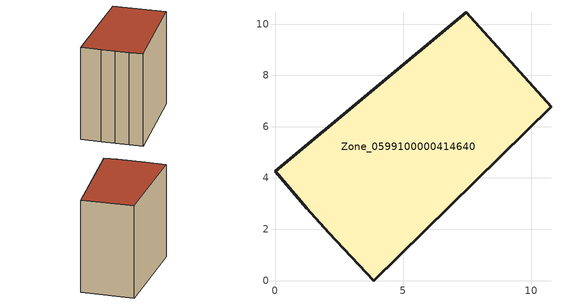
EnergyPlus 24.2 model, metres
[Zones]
Zone_0599100000414640
 floor ground (C_G): 2.1,1.86 1.25,2.81 0,4.27 7.45,10.45 10.76,6.77 3.86,0 2.97,0.92 z0.47
 wall outside (C_F): 1.25,2.81 2.1,1.86 2.97,0.92 3.86,0 10.76,6.77 7.45,10.45 0,4.27 1.25,2.81 z0.47:9.4
 roof outside (C_R): 3.86,0 10.76,6.77 7.45,10.45 0,4.27 1.25,2.81 2.1,1.86 2.97,0.92 z9.4
[BUILDING]
Pand.0599100000414640: North Axis=0; Terrain=City; Loads Convergence Tolerance Value=0.04; Temperature Convergence Tolerance Value=0.4; Solar Distribution=FullExterior; Maximum Number of Warmup Days=25; Minimum Number of Warmup Days=1
[Site:Location]
Rotterdam.The.Hague.AP_ZH_NLD Design_Conditions: Latitude=51.96; Longitude=4.45; Time Zone=1; Elevation=-4.5
[SITE:GROUNDTEMPERATURE:BUILDINGSURFACE]
18, 18, 18, 18, 18, 18, 18, 18, 18, 18, 18, 18
[MATERIAL] Thermal Absorptance=0.9; Solar Absorptance=0.7; Visible Absorptance=0.7
Name | Roughness | Thickness | Conductivity | Density | Specific Heat
G.TI.1992-2005 | MediumSmooth | 0.15 | 0.06 | 540 | 1210
F.TI.1992-2005 | Rough | 0.3 | 0.12 | 1920 | 840
R.TI.1992-2005 | MediumRough | 0.2 | 0.08 | 1500 | 1000
[CONSTRUCTION]
C_G: G.TI.1992-2005
C_F: F.TI.1992-2005
C_R: R.TI.1992-2005
[ZONE]
Zone_0599100000414640: Type=1; Multiplier=1; Ceiling Height=Autocalculate; Volume=Autocalculate; Floor Area=autocalculate; Part of Total Floor Area=Yes
[ZONEINFILTRATION:DESIGNFLOWRATE]
Infil_Zone_0599100000414640: Zone or ZoneList or Space or SpaceList=Zone_0599100000414640; Schedule=AlwaysOn; Design Flow Rate Calculation Method=Flow/Area; Flow Rate per Floor Area=0.0015; Constant Term Coefficient=1; Temperature Term Coefficient=0; Velocity Term Coefficient=0; Velocity Squared Term Coefficient=0
[HVACTEMPLATE:ZONE:IDEALLOADSAIRSYSTEM]
Zone_0599100000414640: Maximum Heating Supply Air Temperature=50; Minimum Cooling Supply Air Temperature=13; Maximum Heating Supply Air Humidity Ratio=0.0156; Minimum Cooling Supply Air Humidity Ratio=0.0077; Heating Limit=NoLimit; Cooling Limit=NoLimit; Dehumidification Control Type=ConstantSensibleHeatRatio; Cooling Sensible Heat Ratio=0.7; Dehumidification Setpoint=60; Humidification Control Type=None; Humidification Setpoint=30; Outdoor Air Method=None; Outdoor Air Flow Rate per Person=0.00944; Outdoor Air Flow Rate per Zone Floor Area=0; Outdoor Air Flow Rate per Zone=0; Demand Controlled Ventilation Type=None; Outdoor Air Economizer Type=NoEconomizer; Heat Recovery Type=None; Sensible Heat Recovery Effectiveness=0.7; Latent Heat Recovery Effectiveness=0.65
[ZONECONTROL:THERMOSTAT]
ThermostatControl_Zone_0599100000414640: Zone or ZoneList=Zone_0599100000414640; Control Type Schedule=DualSetpointControlType; Control 1=Thermostat_Zone_0599100000414640; Temperature Difference Between Cutout And Setpoint=0
[THERMOSTATSETPOINT:DUALSETPOINT]
Thermostat_Zone_0599100000414640: Heating Setpoint Temperature Schedule=HeatingSetpoint_Zone_0599100000414640; Cooling Setpoint Temperature Schedule=CoolingSetpoint_Zone_0599100000414640
[SCHEDULE:COMPACT]
HeatingSetpoint_Zone_0599100000414640: Through: 12/31, For: AllDays, Until: 24:00, 21
CoolingSetpoint_Zone_0599100000414640: Through: 12/31, For: AllDays, Until: 24:00, 24
DualSetpointControlType: Through: 12/31, For: AllDays, Until: 24:00, 4
AlwaysOn: Through: 12/31, For: AllDays, Until: 24:00, 1
